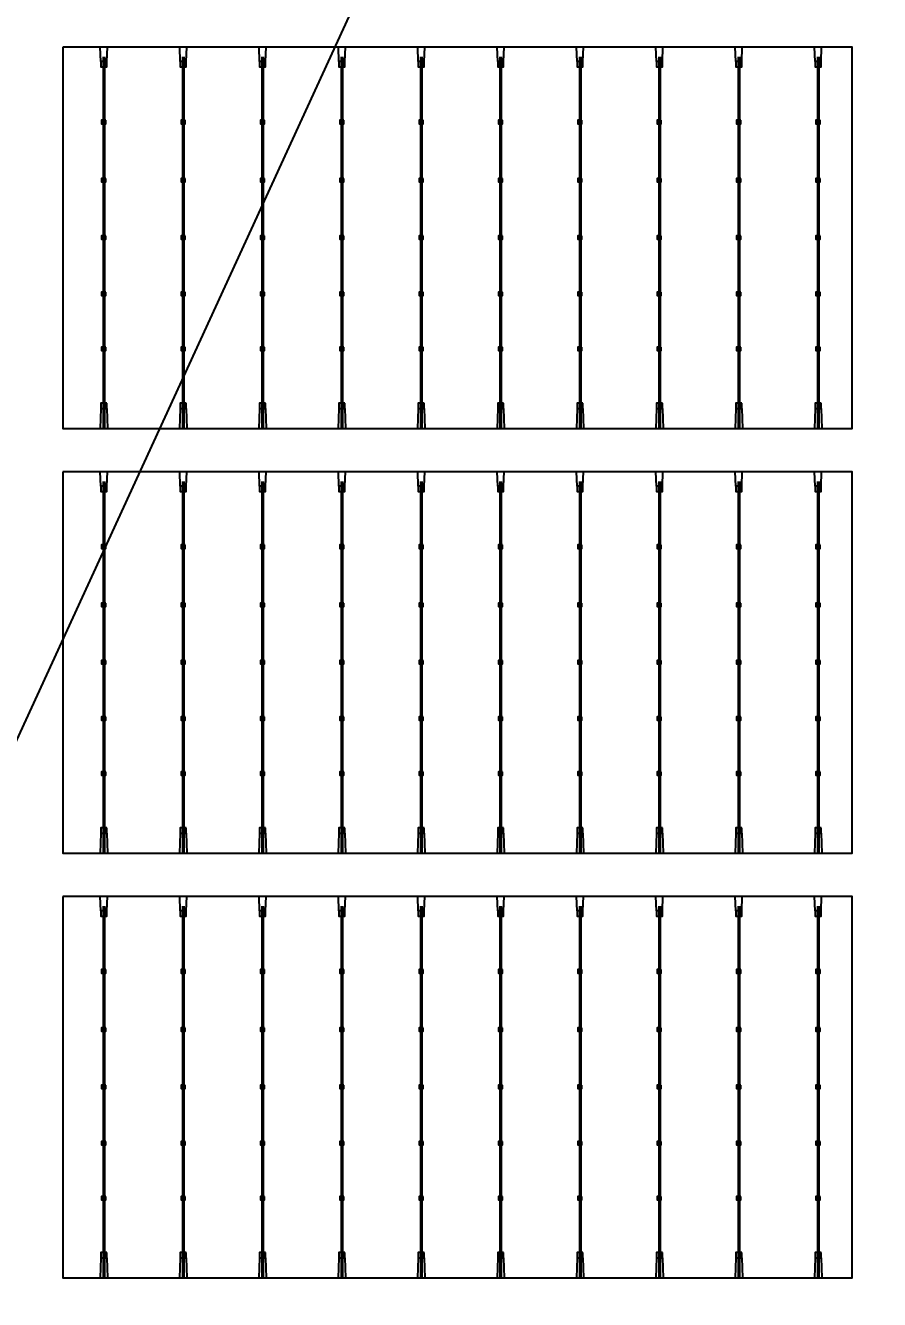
# Model space of a CAD drawing. Header units: millimetres. Extents: x 10297564 to 11610295, y -9287743 to -8409454.
# Drawn here: x 10426165 to 10428762, y -9103410 to -9099539 of the extents above; entities that cross this region are included whole.
import ezdxf

# ---------------------------------------------------------------- set-up
doc = ezdxf.new("R2010")
doc.units = ezdxf.units.MM
doc.header["$LTSCALE"] = 100
doc.layers.add('E1', color=1, linetype='Continuous')
doc.layers.add('Outline', color=5, linetype='Continuous', lineweight=25)
doc.styles.add('HL-S1', font='DotumChe.ttf')
doc.styles.add('MG', font='malgun.ttf')
doc.dimstyles.new('HL-100', dxfattribs={"dimscale": 100, "dimtxt": 3, "dimasz": 4, "dimexe": 2, "dimexo": 2, "dimgap": 1, "dimtad": 1, "dimdec": 0, "dimzin": 0, "dimlunit": 6, "dimtxsty": 'HL-S1', "dimblk": 'DOTSMALL', "dimcen": 4, "dimdle": 2, "dimclrd": 256, "dimclre": 256, "dimclrt": 4, "dimazin": 0, "dimtfac": 1, "dimtdec": 0, "dimtix": 1, "dimtmove": 2, "dimatfit": 3, "dimldrblk": 'DOTSMALL', "dimfxl": 1.5, "dimtolj": 1, "dimtzin": 0, "dimlwd": -1, "dimlwe": -1, "dimarcsym": 0})

# ---------------------------------------------------------------- blocks, each defined once
blk = doc.blocks.new('*D75')
at = {"layer": 'defpoints', "color": 0, "transparency": 16777216}
for p in [(10439230.2, -9073249.8), (10439230.2, -9073249.8), (10423426.7, -9107604.7)]:
    blk.add_point(p, dxfattribs=at)
at = {"layer": 'E1', "color": 1, "transparency": 16777216}
for p, q in [((10439593.6, -9073417), (10439593.6, -9073417)), ((10423593.8, -9107241.3), (10439063, -9073613.2)), ((10423790.1, -9107771.8), (10423790.1, -9107771.8))]:
    blk.add_line(p, q, dxfattribs=at)
for points in [[(10439002.4, -9073585.4), (10439123.6, -9073641.1), (10439230.2, -9073249.8)], [(10423533.3, -9107213.4), (10423654.4, -9107269.1), (10423426.7, -9107604.7)]]:
    blk.add_solid(points, dxfattribs=at)
at = {"layer": 'E1', "color": 7, "transparency": 16777216, "insert": (10430911.1, -9090235.3), "char_height": 500, "attachment_point": 5, "rotation": 65.2972, "style": 'MG'}
blk.add_mtext('\\A1;2711.1', dxfattribs=at)
blk = doc.blocks.new('_DotSmall')
at = {"color": 0, "linetype": 'ByBlock', "const_width": 0.5}
blk.add_lwpolyline([(-0.0625, 0, 1), (0.0625, 0, 1)], format="xyb", close=True, dxfattribs=at)

msp = doc.modelspace()

# ---------------------------------------------------------------- hatches: boundary and pattern name
at = {"true_color": 0x939598}
h = msp.add_hatch(color=252, dxfattribs=at)
h.dxf.hatch_style = 1
h.paths.add_polyline_path([(10426401.3, -9100763), (10426405.3, -9100763), (10426405.3, -9099634.6), (10426401.3, -9099634.6)])
h = msp.add_hatch(color=252, dxfattribs=at)
h.dxf.hatch_style = 1
h.paths.add_polyline_path([(10426642.6, -9100763), (10426646.6, -9100763), (10426646.6, -9099634.6), (10426642.6, -9099634.6)])
h = msp.add_hatch(color=252, dxfattribs=at)
h.dxf.hatch_style = 1
h.paths.add_polyline_path([(10426883.9, -9100763), (10426887.9, -9100763), (10426887.9, -9099634.6), (10426883.9, -9099634.6)])
h = msp.add_hatch(color=252, dxfattribs=at)
h.dxf.hatch_style = 1
h.paths.add_polyline_path([(10427125.2, -9100763), (10427129.2, -9100763), (10427129.2, -9099634.6), (10427125.2, -9099634.6)])
h = msp.add_hatch(color=252, dxfattribs=at)
h.dxf.hatch_style = 1
h.paths.add_polyline_path([(10427366.5, -9100763), (10427370.6, -9100763), (10427370.6, -9099634.6), (10427366.5, -9099634.6)])
h = msp.add_hatch(color=252, dxfattribs=at)
h.dxf.hatch_style = 1
h.paths.add_polyline_path([(10427607.8, -9100763), (10427611.9, -9100763), (10427611.9, -9099634.6), (10427607.8, -9099634.6)])
h = msp.add_hatch(color=252, dxfattribs=at)
h.dxf.hatch_style = 1
h.paths.add_polyline_path([(10427849.1, -9100763), (10427853.2, -9100763), (10427853.2, -9099634.6), (10427849.1, -9099634.6)])
h = msp.add_hatch(color=252, dxfattribs=at)
h.dxf.hatch_style = 1
h.paths.add_polyline_path([(10428090.4, -9100763), (10428094.5, -9100763), (10428094.5, -9099634.6), (10428090.4, -9099634.6)])
h = msp.add_hatch(color=252, dxfattribs=at)
h.dxf.hatch_style = 1
h.paths.add_polyline_path([(10428331.7, -9100763), (10428335.8, -9100763), (10428335.8, -9099634.6), (10428331.7, -9099634.6)])
h = msp.add_hatch(color=252, dxfattribs=at)
h.dxf.hatch_style = 1
h.paths.add_polyline_path([(10428573, -9100763), (10428577.1, -9100763), (10428577.1, -9099634.6), (10428573, -9099634.6)])
h = msp.add_hatch(color=252, dxfattribs=at)
h.dxf.hatch_style = 1
h.paths.add_polyline_path([(10426401.3, -9102053.2), (10426405.3, -9102053.2), (10426405.3, -9100924.8), (10426401.3, -9100924.8)])
h = msp.add_hatch(color=252, dxfattribs=at)
h.dxf.hatch_style = 1
h.paths.add_polyline_path([(10426642.6, -9102053.2), (10426646.6, -9102053.2), (10426646.6, -9100924.8), (10426642.6, -9100924.8)])
h = msp.add_hatch(color=252, dxfattribs=at)
h.dxf.hatch_style = 1
h.paths.add_polyline_path([(10426883.9, -9102053.2), (10426887.9, -9102053.2), (10426887.9, -9100924.8), (10426883.9, -9100924.8)])
h = msp.add_hatch(color=252, dxfattribs=at)
h.dxf.hatch_style = 1
h.paths.add_polyline_path([(10427125.2, -9102053.2), (10427129.2, -9102053.2), (10427129.2, -9100924.8), (10427125.2, -9100924.8)])
h = msp.add_hatch(color=252, dxfattribs=at)
h.dxf.hatch_style = 1
h.paths.add_polyline_path([(10427366.5, -9102053.2), (10427370.6, -9102053.2), (10427370.6, -9100924.8), (10427366.5, -9100924.8)])
h = msp.add_hatch(color=252, dxfattribs=at)
h.dxf.hatch_style = 1
h.paths.add_polyline_path([(10427607.8, -9102053.2), (10427611.9, -9102053.2), (10427611.9, -9100924.8), (10427607.8, -9100924.8)])
h = msp.add_hatch(color=252, dxfattribs=at)
h.dxf.hatch_style = 1
h.paths.add_polyline_path([(10427849.1, -9102053.2), (10427853.2, -9102053.2), (10427853.2, -9100924.8), (10427849.1, -9100924.8)])
h = msp.add_hatch(color=252, dxfattribs=at)
h.dxf.hatch_style = 1
h.paths.add_polyline_path([(10428090.4, -9102053.2), (10428094.5, -9102053.2), (10428094.5, -9100924.8), (10428090.4, -9100924.8)])
h = msp.add_hatch(color=252, dxfattribs=at)
h.dxf.hatch_style = 1
h.paths.add_polyline_path([(10428331.7, -9102053.2), (10428335.8, -9102053.2), (10428335.8, -9100924.8), (10428331.7, -9100924.8)])
h = msp.add_hatch(color=252, dxfattribs=at)
h.dxf.hatch_style = 1
h.paths.add_polyline_path([(10428573, -9102053.2), (10428577.1, -9102053.2), (10428577.1, -9100924.8), (10428573, -9100924.8)])
h = msp.add_hatch(color=252, dxfattribs=at)
h.dxf.hatch_style = 1
h.paths.add_polyline_path([(10426401.3, -9103343.4), (10426405.3, -9103343.4), (10426405.3, -9102215), (10426401.3, -9102215)])
h = msp.add_hatch(color=252, dxfattribs=at)
h.dxf.hatch_style = 1
h.paths.add_polyline_path([(10426642.6, -9103343.4), (10426646.6, -9103343.4), (10426646.6, -9102215), (10426642.6, -9102215)])
h = msp.add_hatch(color=252, dxfattribs=at)
h.dxf.hatch_style = 1
h.paths.add_polyline_path([(10426883.9, -9103343.4), (10426887.9, -9103343.4), (10426887.9, -9102215), (10426883.9, -9102215)])
h = msp.add_hatch(color=252, dxfattribs=at)
h.dxf.hatch_style = 1
h.paths.add_polyline_path([(10427125.2, -9103343.4), (10427129.2, -9103343.4), (10427129.2, -9102215), (10427125.2, -9102215)])
h = msp.add_hatch(color=252, dxfattribs=at)
h.dxf.hatch_style = 1
h.paths.add_polyline_path([(10427366.5, -9103343.4), (10427370.6, -9103343.4), (10427370.6, -9102215), (10427366.5, -9102215)])
h = msp.add_hatch(color=252, dxfattribs=at)
h.dxf.hatch_style = 1
h.paths.add_polyline_path([(10427607.8, -9103343.4), (10427611.9, -9103343.4), (10427611.9, -9102215), (10427607.8, -9102215)])
h = msp.add_hatch(color=252, dxfattribs=at)
h.dxf.hatch_style = 1
h.paths.add_polyline_path([(10427849.1, -9103343.4), (10427853.2, -9103343.4), (10427853.2, -9102215), (10427849.1, -9102215)])
h = msp.add_hatch(color=252, dxfattribs=at)
h.dxf.hatch_style = 1
h.paths.add_polyline_path([(10428090.4, -9103343.4), (10428094.5, -9103343.4), (10428094.5, -9102215), (10428090.4, -9102215)])
h = msp.add_hatch(color=252, dxfattribs=at)
h.dxf.hatch_style = 1
h.paths.add_polyline_path([(10428331.7, -9103343.4), (10428335.8, -9103343.4), (10428335.8, -9102215), (10428331.7, -9102215)])
h = msp.add_hatch(color=252, dxfattribs=at)
h.dxf.hatch_style = 1
h.paths.add_polyline_path([(10428573, -9103343.4), (10428577.1, -9103343.4), (10428577.1, -9102215), (10428573, -9102215)])

# ---------------------------------------------------------------- linework, layer by layer
for p, q in [((10426394.2, -9099648.5), (10426392.5, -9099605.2)), ((10426401.3, -9099634.6), (10426401.3, -9100763)), ((10426405.3, -9099634.6), (10426405.3, -9100763)), ((10426412.4, -9099648.5), (10426414.1, -9099605.2)), ((10426635.5, -9099648.5), (10426633.9, -9099605.2)), ((10426642.6, -9099634.6), (10426642.6, -9100763)), ((10426646.6, -9099634.6), (10426646.6, -9100763)), ((10426653.7, -9099648.5), (10426655.4, -9099605.2)), ((10426876.9, -9099648.5), (10426875.2, -9099605.2)), ((10426883.9, -9099634.6), (10426883.9, -9100763)), ((10426887.9, -9099634.6), (10426887.9, -9100763)), ((10426895, -9099648.5), (10426896.7, -9099605.2)), ((10427118.2, -9099648.5), (10427116.5, -9099605.2)), ((10427125.2, -9099634.6), (10427125.2, -9100763)), ((10427129.2, -9099634.6), (10427129.2, -9100763)), ((10427136.3, -9099648.5), (10427138, -9099605.2)), ((10427359.5, -9099648.5), (10427357.8, -9099605.2)), ((10427366.5, -9099634.6), (10427366.5, -9100763)), ((10427370.6, -9099634.6), (10427370.6, -9100763)), ((10427377.6, -9099648.5), (10427379.3, -9099605.2)), ((10427600.8, -9099648.5), (10427599.1, -9099605.2)), ((10427607.8, -9099634.6), (10427607.8, -9100763)), ((10427611.9, -9099634.6), (10427611.9, -9100763)), ((10427618.9, -9099648.5), (10427620.6, -9099605.2)), ((10427842.1, -9099648.5), (10427840.4, -9099605.2)), ((10427849.1, -9099634.6), (10427849.1, -9100763)), ((10427853.2, -9099634.6), (10427853.2, -9100763)), ((10427860.2, -9099648.5), (10427861.9, -9099605.2)), ((10428083.4, -9099648.5), (10428081.7, -9099605.2)), ((10428090.4, -9099634.6), (10428090.4, -9100763)), ((10428094.5, -9099634.6), (10428094.5, -9100763)), ((10428101.5, -9099648.5), (10428103.2, -9099605.2)), ((10428324.7, -9099648.5), (10428323, -9099605.2)), ((10428331.7, -9099634.6), (10428331.7, -9100763)), ((10428335.8, -9099634.6), (10428335.8, -9100763)), ((10428342.8, -9099648.5), (10428344.5, -9099605.2)), ((10428566, -9099648.5), (10428564.3, -9099605.2)), ((10428573, -9099634.6), (10428573, -9100763)), ((10428577.1, -9099634.6), (10428577.1, -9100763)), ((10428584.1, -9099648.5), (10428585.8, -9099605.2)), ((10426402.9, -9099827.1), (10426402.9, -9099664.6)), ((10426403.7, -9099827.1), (10426403.7, -9099664.6)), ((10426644.2, -9099827.1), (10426644.2, -9099664.6)), ((10426645, -9099827.1), (10426645, -9099664.6)), ((10426885.5, -9099827.1), (10426885.5, -9099664.6)), ((10426886.3, -9099827.1), (10426886.3, -9099664.6)), ((10427126.8, -9099827.1), (10427126.8, -9099664.6)), ((10427127.6, -9099827.1), (10427127.6, -9099664.6)), ((10427368.1, -9099827.1), (10427368.1, -9099664.6)), ((10427369, -9099827.1), (10427369, -9099664.6)), ((10427609.4, -9099827.1), (10427609.4, -9099664.6)), ((10427610.3, -9099827.1), (10427610.3, -9099664.6)), ((10427850.7, -9099827.1), (10427850.7, -9099664.6)), ((10427851.6, -9099827.1), (10427851.6, -9099664.6)), ((10428092, -9099827.1), (10428092, -9099664.6)), ((10428092.9, -9099827.1), (10428092.9, -9099664.6)), ((10428333.3, -9099827.1), (10428333.3, -9099664.6)), ((10428334.2, -9099827.1), (10428334.2, -9099664.6)), ((10428574.6, -9099827.1), (10428574.6, -9099664.6)), ((10428575.5, -9099827.1), (10428575.5, -9099664.6)), ((10426402.9, -9100178), (10426402.9, -9099837.5)), ((10426403.7, -9100178), (10426403.7, -9099837.5)), ((10426644.2, -9100178), (10426644.2, -9099837.5)), ((10426645, -9100178), (10426645, -9099837.5)), ((10426885.5, -9100178), (10426885.5, -9099837.5)), ((10426886.3, -9100178), (10426886.3, -9099837.5)), ((10427126.8, -9100178), (10427126.8, -9099837.5)), ((10427127.6, -9100178), (10427127.6, -9099837.5)), ((10427368.1, -9100178), (10427368.1, -9099837.5)), ((10427369, -9100178), (10427369, -9099837.5)), ((10427609.4, -9100178), (10427609.4, -9099837.5)), ((10427610.3, -9100178), (10427610.3, -9099837.5)), ((10427850.7, -9100178), (10427850.7, -9099837.5)), ((10427851.6, -9100178), (10427851.6, -9099837.5)), ((10428092, -9100178), (10428092, -9099837.5)), ((10428092.9, -9100178), (10428092.9, -9099837.5)), ((10428333.3, -9100178), (10428333.3, -9099837.5)), ((10428334.2, -9100178), (10428334.2, -9099837.5)), ((10428574.6, -9100003.9), (10428574.6, -9099837.5)), ((10428575.5, -9100003.9), (10428575.5, -9099837.5)), ((10428574.6, -9100178), (10428574.6, -9100014.4)), ((10428575.5, -9100178), (10428575.5, -9100014.4)), ((10426402.9, -9100702), (10426402.9, -9100188.5)), ((10426403.7, -9100702), (10426403.7, -9100188.5)), ((10426644.2, -9100702), (10426644.2, -9100188.5)), ((10426645, -9100702), (10426645, -9100188.5)), ((10426885.5, -9100702), (10426885.5, -9100188.5)), ((10426886.3, -9100702), (10426886.3, -9100188.5)), ((10427126.8, -9100702), (10427126.8, -9100188.5)), ((10427127.6, -9100702), (10427127.6, -9100188.5)), ((10427368.1, -9100702), (10427368.1, -9100188.5)), ((10427369, -9100702), (10427369, -9100188.5)), ((10427609.4, -9100702), (10427609.4, -9100188.5)), ((10427610.3, -9100702), (10427610.3, -9100188.5)), ((10427850.7, -9100702), (10427850.7, -9100188.5)), ((10427851.6, -9100702), (10427851.6, -9100188.5)), ((10428092, -9100702), (10428092, -9100188.5)), ((10428092.9, -9100702), (10428092.9, -9100188.5)), ((10428333.3, -9100349.3), (10428333.3, -9100188.5)), ((10428334.2, -9100349.3), (10428334.2, -9100188.5)), ((10428574.6, -9100349.3), (10428574.6, -9100188.5)), ((10428575.5, -9100349.3), (10428575.5, -9100188.5)), ((10428333.3, -9100702), (10428333.3, -9100359.7)), ((10428334.2, -9100702), (10428334.2, -9100359.7)), ((10428574.6, -9100702), (10428574.6, -9100359.7)), ((10428575.5, -9100702), (10428575.5, -9100359.7)), ((10426394.2, -9100702.7), (10426392.3, -9100763)), ((10426412.4, -9100702.7), (10426414.3, -9100763)), ((10426635.5, -9100702.7), (10426633.6, -9100763)), ((10426653.7, -9100702.7), (10426655.6, -9100763)), ((10426876.9, -9100702.7), (10426874.9, -9100763)), ((10426895, -9100702.7), (10426896.9, -9100763)), ((10427118.2, -9100702.7), (10427116.2, -9100763)), ((10427136.3, -9100702.7), (10427138.3, -9100763)), ((10427359.5, -9100702.7), (10427357.5, -9100763)), ((10427377.6, -9100702.7), (10427379.6, -9100763)), ((10427600.8, -9100702.7), (10427598.8, -9100763)), ((10427618.9, -9100702.7), (10427620.9, -9100763)), ((10427842.1, -9100702.7), (10427840.1, -9100763)), ((10427860.2, -9100702.7), (10427862.2, -9100763)), ((10428083.4, -9100702.7), (10428081.4, -9100763)), ((10428101.5, -9100702.7), (10428103.5, -9100763)), ((10428324.7, -9100702.7), (10428322.7, -9100763)), ((10428342.8, -9100702.7), (10428344.8, -9100763)), ((10428566, -9100702.7), (10428564, -9100763)), ((10428584.1, -9100702.7), (10428586.1, -9100763)), ((10426394.2, -9100938.7), (10426392.5, -9100895.5)), ((10426412.4, -9100938.7), (10426414.1, -9100895.5)), ((10426635.5, -9100938.7), (10426633.9, -9100895.5)), ((10426653.7, -9100938.7), (10426655.4, -9100895.5)), ((10426876.9, -9100938.7), (10426875.2, -9100895.5)), ((10426895, -9100938.7), (10426896.7, -9100895.5)), ((10427118.2, -9100938.7), (10427116.5, -9100895.5)), ((10427136.3, -9100938.7), (10427138, -9100895.5)), ((10427359.5, -9100938.7), (10427357.8, -9100895.5)), ((10427377.6, -9100938.7), (10427379.3, -9100895.5)), ((10427600.8, -9100938.7), (10427599.1, -9100895.5)), ((10427618.9, -9100938.7), (10427620.6, -9100895.5)), ((10427842.1, -9100938.7), (10427840.4, -9100895.5)), ((10427860.2, -9100938.7), (10427861.9, -9100895.5)), ((10428083.4, -9100938.7), (10428081.7, -9100895.5)), ((10428101.5, -9100938.7), (10428103.2, -9100895.5)), ((10428324.7, -9100938.7), (10428323, -9100895.5)), ((10428342.8, -9100938.7), (10428344.5, -9100895.5)), ((10428566, -9100938.7), (10428564.3, -9100895.5)), ((10428584.1, -9100938.7), (10428585.8, -9100895.5)), ((10426401.3, -9100924.8), (10426401.3, -9102053.2)), ((10426405.3, -9100924.8), (10426405.3, -9102053.2)), ((10426642.6, -9100924.8), (10426642.6, -9102053.2)), ((10426646.6, -9100924.8), (10426646.6, -9102053.2)), ((10426883.9, -9100924.8), (10426883.9, -9102053.2)), ((10426887.9, -9100924.8), (10426887.9, -9102053.2)), ((10427125.2, -9100924.8), (10427125.2, -9102053.2)), ((10427129.2, -9100924.8), (10427129.2, -9102053.2)), ((10427366.5, -9100924.8), (10427366.5, -9102053.2)), ((10427370.6, -9100924.8), (10427370.6, -9102053.2)), ((10427607.8, -9100924.8), (10427607.8, -9102053.2)), ((10427611.9, -9100924.8), (10427611.9, -9102053.2)), ((10427849.1, -9100924.8), (10427849.1, -9102053.2)), ((10427853.2, -9100924.8), (10427853.2, -9102053.2)), ((10428090.4, -9100924.8), (10428090.4, -9102053.2)), ((10428094.5, -9100924.8), (10428094.5, -9102053.2)), ((10428331.7, -9100924.8), (10428331.7, -9102053.2)), ((10428335.8, -9100924.8), (10428335.8, -9102053.2)), ((10428573, -9100924.8), (10428573, -9102053.2)), ((10428577.1, -9100924.8), (10428577.1, -9102053.2)), ((10426402.9, -9101117.3), (10426402.9, -9100954.8)), ((10426403.7, -9101117.3), (10426403.7, -9100954.8)), ((10426644.2, -9101117.3), (10426644.2, -9100954.8)), ((10426645, -9101117.3), (10426645, -9100954.8)), ((10426885.5, -9101117.3), (10426885.5, -9100954.8)), ((10426886.3, -9101117.3), (10426886.3, -9100954.8)), ((10427126.8, -9101117.3), (10427126.8, -9100954.8)), ((10427127.6, -9101117.3), (10427127.6, -9100954.8)), ((10427368.1, -9101117.3), (10427368.1, -9100954.8)), ((10427369, -9101117.3), (10427369, -9100954.8)), ((10427609.4, -9101117.3), (10427609.4, -9100954.8)), ((10427610.3, -9101117.3), (10427610.3, -9100954.8)), ((10427850.7, -9101117.3), (10427850.7, -9100954.8)), ((10427851.6, -9101117.3), (10427851.6, -9100954.8)), ((10428092, -9101117.3), (10428092, -9100954.8)), ((10428092.9, -9101117.3), (10428092.9, -9100954.8)), ((10428333.3, -9101117.3), (10428333.3, -9100954.8)), ((10428334.2, -9101117.3), (10428334.2, -9100954.8)), ((10428574.6, -9101117.3), (10428574.6, -9100954.8)), ((10428575.5, -9101117.3), (10428575.5, -9100954.8)), ((10426402.9, -9101468.2), (10426402.9, -9101127.7)), ((10426403.7, -9101468.2), (10426403.7, -9101127.7)), ((10426644.2, -9101468.2), (10426644.2, -9101127.7)), ((10426645, -9101468.2), (10426645, -9101127.7)), ((10426885.5, -9101468.2), (10426885.5, -9101127.7)), ((10426886.3, -9101468.2), (10426886.3, -9101127.7)), ((10427126.8, -9101468.2), (10427126.8, -9101127.7)), ((10427127.6, -9101468.2), (10427127.6, -9101127.7)), ((10427368.1, -9101468.2), (10427368.1, -9101127.7)), ((10427369, -9101468.2), (10427369, -9101127.7)), ((10427609.4, -9101468.2), (10427609.4, -9101127.7)), ((10427610.3, -9101468.2), (10427610.3, -9101127.7)), ((10427850.7, -9101468.2), (10427850.7, -9101127.7)), ((10427851.6, -9101468.2), (10427851.6, -9101127.7)), ((10428092, -9101468.2), (10428092, -9101127.7)), ((10428092.9, -9101468.2), (10428092.9, -9101127.7)), ((10428333.3, -9101468.2), (10428333.3, -9101127.7)), ((10428334.2, -9101468.2), (10428334.2, -9101127.7)), ((10428574.6, -9101294.1), (10428574.6, -9101127.7)), ((10428575.5, -9101294.1), (10428575.5, -9101127.7)), ((10428574.6, -9101468.2), (10428574.6, -9101304.6)), ((10428575.5, -9101468.2), (10428575.5, -9101304.6)), ((10426402.9, -9101992.3), (10426402.9, -9101478.7)), ((10426403.7, -9101992.3), (10426403.7, -9101478.7)), ((10426644.2, -9101992.3), (10426644.2, -9101478.7)), ((10426645, -9101992.3), (10426645, -9101478.7)), ((10426885.5, -9101992.3), (10426885.5, -9101478.7)), ((10426886.3, -9101992.3), (10426886.3, -9101478.7)), ((10427126.8, -9101992.3), (10427126.8, -9101478.7)), ((10427127.6, -9101992.3), (10427127.6, -9101478.7)), ((10427368.1, -9101992.3), (10427368.1, -9101478.7)), ((10427369, -9101992.3), (10427369, -9101478.7)), ((10427609.4, -9101992.3), (10427609.4, -9101478.7)), ((10427610.3, -9101992.3), (10427610.3, -9101478.7)), ((10427850.7, -9101992.3), (10427850.7, -9101478.7)), ((10427851.6, -9101992.3), (10427851.6, -9101478.7)), ((10428092, -9101992.3), (10428092, -9101478.7)), ((10428092.9, -9101992.3), (10428092.9, -9101478.7)), ((10428333.3, -9101639.5), (10428333.3, -9101478.7)), ((10428334.2, -9101639.5), (10428334.2, -9101478.7)), ((10428574.6, -9101639.5), (10428574.6, -9101478.7)), ((10428575.5, -9101639.5), (10428575.5, -9101478.7)), ((10428333.3, -9101992.3), (10428333.3, -9101650)), ((10428334.2, -9101992.3), (10428334.2, -9101650)), ((10428574.6, -9101992.3), (10428574.6, -9101650)), ((10428575.5, -9101992.3), (10428575.5, -9101650)), ((10426394.2, -9101993), (10426392.3, -9102053.2)), ((10426412.4, -9101993), (10426414.3, -9102053.2)), ((10426635.5, -9101993), (10426633.6, -9102053.2)), ((10426653.7, -9101993), (10426655.6, -9102053.2)), ((10426876.9, -9101993), (10426874.9, -9102053.2)), ((10426895, -9101993), (10426896.9, -9102053.2)), ((10427118.2, -9101993), (10427116.2, -9102053.2)), ((10427136.3, -9101993), (10427138.3, -9102053.2)), ((10427359.5, -9101993), (10427357.5, -9102053.2)), ((10427377.6, -9101993), (10427379.6, -9102053.2)), ((10427600.8, -9101993), (10427598.8, -9102053.2)), ((10427618.9, -9101993), (10427620.9, -9102053.2)), ((10427842.1, -9101993), (10427840.1, -9102053.2)), ((10427860.2, -9101993), (10427862.2, -9102053.2)), ((10428083.4, -9101993), (10428081.4, -9102053.2)), ((10428101.5, -9101993), (10428103.5, -9102053.2)), ((10428324.7, -9101993), (10428322.7, -9102053.2)), ((10428342.8, -9101993), (10428344.8, -9102053.2)), ((10428566, -9101993), (10428564, -9102053.2)), ((10428584.1, -9101993), (10428586.1, -9102053.2)), ((10426394.2, -9102229), (10426392.5, -9102185.7)), ((10426412.4, -9102229), (10426414.1, -9102185.7)), ((10426635.5, -9102229), (10426633.9, -9102185.7)), ((10426653.7, -9102229), (10426655.4, -9102185.7)), ((10426876.9, -9102229), (10426875.2, -9102185.7)), ((10426895, -9102229), (10426896.7, -9102185.7)), ((10427118.2, -9102229), (10427116.5, -9102185.7)), ((10427136.3, -9102229), (10427138, -9102185.7)), ((10427359.5, -9102229), (10427357.8, -9102185.7)), ((10427377.6, -9102229), (10427379.3, -9102185.7)), ((10427600.8, -9102229), (10427599.1, -9102185.7)), ((10427618.9, -9102229), (10427620.6, -9102185.7)), ((10427842.1, -9102229), (10427840.4, -9102185.7)), ((10427860.2, -9102229), (10427861.9, -9102185.7)), ((10428083.4, -9102229), (10428081.7, -9102185.7)), ((10428101.5, -9102229), (10428103.2, -9102185.7)), ((10428324.7, -9102229), (10428323, -9102185.7)), ((10428342.8, -9102229), (10428344.5, -9102185.7)), ((10428566, -9102229), (10428564.3, -9102185.7)), ((10428584.1, -9102229), (10428585.8, -9102185.7)), ((10426401.3, -9102215), (10426401.3, -9103343.4)), ((10426405.3, -9102215), (10426405.3, -9103343.4)), ((10426642.6, -9102215), (10426642.6, -9103343.4)), ((10426646.6, -9102215), (10426646.6, -9103343.4)), ((10426883.9, -9102215), (10426883.9, -9103343.4)), ((10426887.9, -9102215), (10426887.9, -9103343.4)), ((10427125.2, -9102215), (10427125.2, -9103343.4)), ((10427129.2, -9102215), (10427129.2, -9103343.4)), ((10427366.5, -9102215), (10427366.5, -9103343.4)), ((10427370.6, -9102215), (10427370.6, -9103343.4)), ((10427607.8, -9102215), (10427607.8, -9103343.4)), ((10427611.9, -9102215), (10427611.9, -9103343.4)), ((10427849.1, -9102215), (10427849.1, -9103343.4)), ((10427853.2, -9102215), (10427853.2, -9103343.4)), ((10428090.4, -9102215), (10428090.4, -9103343.4)), ((10428094.5, -9102215), (10428094.5, -9103343.4)), ((10428331.7, -9102215), (10428331.7, -9103343.4)), ((10428335.8, -9102215), (10428335.8, -9103343.4)), ((10428573, -9102215), (10428573, -9103343.4)), ((10428577.1, -9102215), (10428577.1, -9103343.4)), ((10426402.9, -9102407.5), (10426402.9, -9102245)), ((10426403.7, -9102407.5), (10426403.7, -9102245)), ((10426644.2, -9102407.5), (10426644.2, -9102245)), ((10426645, -9102407.5), (10426645, -9102245)), ((10426885.5, -9102407.5), (10426885.5, -9102245)), ((10426886.3, -9102407.5), (10426886.3, -9102245)), ((10427126.8, -9102407.5), (10427126.8, -9102245)), ((10427127.6, -9102407.5), (10427127.6, -9102245)), ((10427368.1, -9102407.5), (10427368.1, -9102245)), ((10427369, -9102407.5), (10427369, -9102245)), ((10427609.4, -9102407.5), (10427609.4, -9102245)), ((10427610.3, -9102407.5), (10427610.3, -9102245)), ((10427850.7, -9102407.5), (10427850.7, -9102245)), ((10427851.6, -9102407.5), (10427851.6, -9102245)), ((10428092, -9102407.5), (10428092, -9102245)), ((10428092.9, -9102407.5), (10428092.9, -9102245)), ((10428333.3, -9102407.5), (10428333.3, -9102245)), ((10428334.2, -9102407.5), (10428334.2, -9102245)), ((10428574.6, -9102407.5), (10428574.6, -9102245)), ((10428575.5, -9102407.5), (10428575.5, -9102245)), ((10426402.9, -9102758.4), (10426402.9, -9102418)), ((10426403.7, -9102758.4), (10426403.7, -9102418)), ((10426644.2, -9102758.4), (10426644.2, -9102418)), ((10426645, -9102758.4), (10426645, -9102418)), ((10426885.5, -9102758.4), (10426885.5, -9102418)), ((10426886.3, -9102758.4), (10426886.3, -9102418)), ((10427126.8, -9102758.4), (10427126.8, -9102418)), ((10427127.6, -9102758.4), (10427127.6, -9102418)), ((10427368.1, -9102758.4), (10427368.1, -9102418)), ((10427369, -9102758.4), (10427369, -9102418)), ((10427609.4, -9102758.4), (10427609.4, -9102418)), ((10427610.3, -9102758.4), (10427610.3, -9102418)), ((10427850.7, -9102758.4), (10427850.7, -9102418)), ((10427851.6, -9102758.4), (10427851.6, -9102418)), ((10428092, -9102758.4), (10428092, -9102418)), ((10428092.9, -9102758.4), (10428092.9, -9102418)), ((10428333.3, -9102758.4), (10428333.3, -9102418)), ((10428334.2, -9102758.4), (10428334.2, -9102418)), ((10428574.6, -9102584.4), (10428574.6, -9102418)), ((10428575.5, -9102584.4), (10428575.5, -9102418)), ((10428574.6, -9102758.4), (10428574.6, -9102594.8)), ((10428575.5, -9102758.4), (10428575.5, -9102594.8)), ((10426402.9, -9103282.5), (10426402.9, -9102768.9)), ((10426403.7, -9103282.5), (10426403.7, -9102768.9)), ((10426644.2, -9103282.5), (10426644.2, -9102768.9)), ((10426645, -9103282.5), (10426645, -9102768.9)), ((10426885.5, -9103282.5), (10426885.5, -9102768.9)), ((10426886.3, -9103282.5), (10426886.3, -9102768.9)), ((10427126.8, -9103282.5), (10427126.8, -9102768.9)), ((10427127.6, -9103282.5), (10427127.6, -9102768.9)), ((10427368.1, -9103282.5), (10427368.1, -9102768.9)), ((10427369, -9103282.5), (10427369, -9102768.9)), ((10427609.4, -9103282.5), (10427609.4, -9102768.9)), ((10427610.3, -9103282.5), (10427610.3, -9102768.9)), ((10427850.7, -9103282.5), (10427850.7, -9102768.9)), ((10427851.6, -9103282.5), (10427851.6, -9102768.9)), ((10428092, -9103282.5), (10428092, -9102768.9)), ((10428092.9, -9103282.5), (10428092.9, -9102768.9)), ((10428333.3, -9102929.7), (10428333.3, -9102768.9)), ((10428334.2, -9102929.7), (10428334.2, -9102768.9)), ((10428574.6, -9102929.7), (10428574.6, -9102768.9)), ((10428575.5, -9102929.7), (10428575.5, -9102768.9)), ((10428333.3, -9103282.5), (10428333.3, -9102940.2)), ((10428334.2, -9103282.5), (10428334.2, -9102940.2)), ((10428574.6, -9103282.5), (10428574.6, -9102940.2)), ((10428575.5, -9103282.5), (10428575.5, -9102940.2)), ((10426394.2, -9103283.2), (10426392.3, -9103343.4)), ((10426412.4, -9103283.2), (10426414.3, -9103343.4)), ((10426635.5, -9103283.2), (10426633.6, -9103343.4)), ((10426653.7, -9103283.2), (10426655.6, -9103343.4)), ((10426876.9, -9103283.2), (10426874.9, -9103343.4)), ((10426895, -9103283.2), (10426896.9, -9103343.4)), ((10427118.2, -9103283.2), (10427116.2, -9103343.4)), ((10427136.3, -9103283.2), (10427138.3, -9103343.4)), ((10427359.5, -9103283.2), (10427357.5, -9103343.4)), ((10427377.6, -9103283.2), (10427379.6, -9103343.4)), ((10427600.8, -9103283.2), (10427598.8, -9103343.4)), ((10427618.9, -9103283.2), (10427620.9, -9103343.4)), ((10427842.1, -9103283.2), (10427840.1, -9103343.4)), ((10427860.2, -9103283.2), (10427862.2, -9103343.4)), ((10428083.4, -9103283.2), (10428081.4, -9103343.4)), ((10428101.5, -9103283.2), (10428103.5, -9103343.4)), ((10428324.7, -9103283.2), (10428322.7, -9103343.4)), ((10428342.8, -9103283.2), (10428344.8, -9103343.4)), ((10428566, -9103283.2), (10428564, -9103343.4)), ((10428584.1, -9103283.2), (10428586.1, -9103343.4))]:
    msp.add_line(p, q)
at = {"color": 4}
for points in [[(10426412.4, -9099648.5), (10426394.2, -9099648.5), (10426394.2, -9099664.6), (10426412.4, -9099664.6)], [(10426653.7, -9099648.5), (10426635.5, -9099648.5), (10426635.5, -9099664.6), (10426653.7, -9099664.6)], [(10426895, -9099648.5), (10426876.9, -9099648.5), (10426876.9, -9099664.6), (10426895, -9099664.6)], [(10427136.3, -9099648.5), (10427118.2, -9099648.5), (10427118.2, -9099664.6), (10427136.3, -9099664.6)], [(10427377.6, -9099648.5), (10427359.5, -9099648.5), (10427359.5, -9099664.6), (10427377.6, -9099664.6)], [(10427618.9, -9099648.5), (10427600.8, -9099648.5), (10427600.8, -9099664.6), (10427618.9, -9099664.6)], [(10427860.2, -9099648.5), (10427842.1, -9099648.5), (10427842.1, -9099664.6), (10427860.2, -9099664.6)], [(10428101.5, -9099648.5), (10428083.4, -9099648.5), (10428083.4, -9099664.6), (10428101.5, -9099664.6)], [(10428342.8, -9099648.5), (10428324.7, -9099648.5), (10428324.7, -9099664.6), (10428342.8, -9099664.6)], [(10428584.1, -9099648.5), (10428566, -9099648.5), (10428566, -9099664.6), (10428584.1, -9099664.6)], [(10426409.2, -9099827.1), (10426396.7, -9099827.1), (10426396.7, -9099837.5), (10426409.2, -9099837.5)], [(10426650.5, -9099827.1), (10426638, -9099827.1), (10426638, -9099837.5), (10426650.5, -9099837.5)], [(10426891.8, -9099827.1), (10426879.3, -9099827.1), (10426879.3, -9099837.5), (10426891.8, -9099837.5)], [(10427133.2, -9099827.1), (10427120.6, -9099827.1), (10427120.6, -9099837.5), (10427133.2, -9099837.5)], [(10427374.5, -9099827.1), (10427361.9, -9099827.1), (10427361.9, -9099837.5), (10427374.5, -9099837.5)], [(10427615.8, -9099827.1), (10427603.2, -9099827.1), (10427603.2, -9099837.5), (10427615.8, -9099837.5)], [(10427857.1, -9099827.1), (10427844.5, -9099827.1), (10427844.5, -9099837.5), (10427857.1, -9099837.5)], [(10428098.4, -9099827.1), (10428085.8, -9099827.1), (10428085.8, -9099837.5), (10428098.4, -9099837.5)], [(10428339.7, -9099827.1), (10428327.1, -9099827.1), (10428327.1, -9099837.5), (10428339.7, -9099837.5)], [(10428581, -9099827.1), (10428568.4, -9099827.1), (10428568.4, -9099837.5), (10428581, -9099837.5)], [(10426409.2, -9100003.9), (10426396.7, -9100003.9), (10426396.7, -9100014.4), (10426409.2, -9100014.4)], [(10426650.5, -9100003.9), (10426638, -9100003.9), (10426638, -9100014.4), (10426650.5, -9100014.4)], [(10426891.8, -9100003.9), (10426879.3, -9100003.9), (10426879.3, -9100014.4), (10426891.8, -9100014.4)], [(10427133.2, -9100003.9), (10427120.6, -9100003.9), (10427120.6, -9100014.4), (10427133.2, -9100014.4)], [(10427374.5, -9100003.9), (10427361.9, -9100003.9), (10427361.9, -9100014.4), (10427374.5, -9100014.4)], [(10427615.8, -9100003.9), (10427603.2, -9100003.9), (10427603.2, -9100014.4), (10427615.8, -9100014.4)], [(10427857.1, -9100003.9), (10427844.5, -9100003.9), (10427844.5, -9100014.4), (10427857.1, -9100014.4)], [(10428098.4, -9100003.9), (10428085.8, -9100003.9), (10428085.8, -9100014.4), (10428098.4, -9100014.4)], [(10428339.7, -9100003.9), (10428327.1, -9100003.9), (10428327.1, -9100014.4), (10428339.7, -9100014.4)], [(10428581, -9100003.9), (10428568.4, -9100003.9), (10428568.4, -9100014.4), (10428581, -9100014.4)], [(10426409.2, -9100178), (10426396.7, -9100178), (10426396.7, -9100188.5), (10426409.2, -9100188.5)], [(10426650.5, -9100178), (10426638, -9100178), (10426638, -9100188.5), (10426650.5, -9100188.5)], [(10426891.8, -9100178), (10426879.3, -9100178), (10426879.3, -9100188.5), (10426891.8, -9100188.5)], [(10427133.2, -9100178), (10427120.6, -9100178), (10427120.6, -9100188.5), (10427133.2, -9100188.5)], [(10427374.5, -9100178), (10427361.9, -9100178), (10427361.9, -9100188.5), (10427374.5, -9100188.5)], [(10427615.8, -9100178), (10427603.2, -9100178), (10427603.2, -9100188.5), (10427615.8, -9100188.5)], [(10427857.1, -9100178), (10427844.5, -9100178), (10427844.5, -9100188.5), (10427857.1, -9100188.5)], [(10428098.4, -9100178), (10428085.8, -9100178), (10428085.8, -9100188.5), (10428098.4, -9100188.5)], [(10428339.7, -9100178), (10428327.1, -9100178), (10428327.1, -9100188.5), (10428339.7, -9100188.5)], [(10428581, -9100178), (10428568.4, -9100178), (10428568.4, -9100188.5), (10428581, -9100188.5)], [(10426409.2, -9100349.3), (10426396.7, -9100349.3), (10426396.7, -9100359.7), (10426409.2, -9100359.7)], [(10426650.5, -9100349.3), (10426638, -9100349.3), (10426638, -9100359.7), (10426650.5, -9100359.7)], [(10426891.8, -9100349.3), (10426879.3, -9100349.3), (10426879.3, -9100359.7), (10426891.8, -9100359.7)], [(10427133.2, -9100349.3), (10427120.6, -9100349.3), (10427120.6, -9100359.7), (10427133.2, -9100359.7)], [(10427374.5, -9100349.3), (10427361.9, -9100349.3), (10427361.9, -9100359.7), (10427374.5, -9100359.7)], [(10427615.8, -9100349.3), (10427603.2, -9100349.3), (10427603.2, -9100359.7), (10427615.8, -9100359.7)], [(10427857.1, -9100349.3), (10427844.5, -9100349.3), (10427844.5, -9100359.7), (10427857.1, -9100359.7)], [(10428098.4, -9100349.3), (10428085.8, -9100349.3), (10428085.8, -9100359.7), (10428098.4, -9100359.7)], [(10428339.7, -9100349.3), (10428327.1, -9100349.3), (10428327.1, -9100359.7), (10428339.7, -9100359.7)], [(10428581, -9100349.3), (10428568.4, -9100349.3), (10428568.4, -9100359.7), (10428581, -9100359.7)], [(10426409.2, -9100516.4), (10426396.7, -9100516.4), (10426396.7, -9100526.8), (10426409.2, -9100526.8)], [(10426650.5, -9100516.4), (10426638, -9100516.4), (10426638, -9100526.8), (10426650.5, -9100526.8)], [(10426891.8, -9100516.4), (10426879.3, -9100516.4), (10426879.3, -9100526.8), (10426891.8, -9100526.8)], [(10427133.2, -9100516.4), (10427120.6, -9100516.4), (10427120.6, -9100526.8), (10427133.2, -9100526.8)], [(10427374.5, -9100516.4), (10427361.9, -9100516.4), (10427361.9, -9100526.8), (10427374.5, -9100526.8)], [(10427615.8, -9100516.4), (10427603.2, -9100516.4), (10427603.2, -9100526.8), (10427615.8, -9100526.8)], [(10427857.1, -9100516.4), (10427844.5, -9100516.4), (10427844.5, -9100526.8), (10427857.1, -9100526.8)], [(10428098.4, -9100516.4), (10428085.8, -9100516.4), (10428085.8, -9100526.8), (10428098.4, -9100526.8)], [(10428339.7, -9100516.4), (10428327.1, -9100516.4), (10428327.1, -9100526.8), (10428339.7, -9100526.8)], [(10428581, -9100516.4), (10428568.4, -9100516.4), (10428568.4, -9100526.8), (10428581, -9100526.8)], [(10426412.4, -9100686.7), (10426394.2, -9100686.7), (10426394.2, -9100702.7), (10426412.4, -9100702.7)], [(10426653.7, -9100686.7), (10426635.5, -9100686.7), (10426635.5, -9100702.7), (10426653.7, -9100702.7)], [(10426895, -9100686.7), (10426876.9, -9100686.7), (10426876.9, -9100702.7), (10426895, -9100702.7)], [(10427136.3, -9100686.7), (10427118.2, -9100686.7), (10427118.2, -9100702.7), (10427136.3, -9100702.7)], [(10427377.6, -9100686.7), (10427359.5, -9100686.7), (10427359.5, -9100702.7), (10427377.6, -9100702.7)], [(10427618.9, -9100686.7), (10427600.8, -9100686.7), (10427600.8, -9100702.7), (10427618.9, -9100702.7)], [(10427860.2, -9100686.7), (10427842.1, -9100686.7), (10427842.1, -9100702.7), (10427860.2, -9100702.7)], [(10428101.5, -9100686.7), (10428083.4, -9100686.7), (10428083.4, -9100702.7), (10428101.5, -9100702.7)], [(10428342.8, -9100686.7), (10428324.7, -9100686.7), (10428324.7, -9100702.7), (10428342.8, -9100702.7)], [(10428584.1, -9100686.7), (10428566, -9100686.7), (10428566, -9100702.7), (10428584.1, -9100702.7)], [(10426412.4, -9100938.7), (10426394.2, -9100938.7), (10426394.2, -9100954.8), (10426412.4, -9100954.8)], [(10426653.7, -9100938.7), (10426635.5, -9100938.7), (10426635.5, -9100954.8), (10426653.7, -9100954.8)], [(10426895, -9100938.7), (10426876.9, -9100938.7), (10426876.9, -9100954.8), (10426895, -9100954.8)], [(10427136.3, -9100938.7), (10427118.2, -9100938.7), (10427118.2, -9100954.8), (10427136.3, -9100954.8)], [(10427377.6, -9100938.7), (10427359.5, -9100938.7), (10427359.5, -9100954.8), (10427377.6, -9100954.8)], [(10427618.9, -9100938.7), (10427600.8, -9100938.7), (10427600.8, -9100954.8), (10427618.9, -9100954.8)], [(10427860.2, -9100938.7), (10427842.1, -9100938.7), (10427842.1, -9100954.8), (10427860.2, -9100954.8)], [(10428101.5, -9100938.7), (10428083.4, -9100938.7), (10428083.4, -9100954.8), (10428101.5, -9100954.8)], [(10428342.8, -9100938.7), (10428324.7, -9100938.7), (10428324.7, -9100954.8), (10428342.8, -9100954.8)], [(10428584.1, -9100938.7), (10428566, -9100938.7), (10428566, -9100954.8), (10428584.1, -9100954.8)], [(10426409.2, -9101117.3), (10426396.7, -9101117.3), (10426396.7, -9101127.7), (10426409.2, -9101127.7)], [(10426650.5, -9101117.3), (10426638, -9101117.3), (10426638, -9101127.7), (10426650.5, -9101127.7)], [(10426891.8, -9101117.3), (10426879.3, -9101117.3), (10426879.3, -9101127.7), (10426891.8, -9101127.7)], [(10427133.2, -9101117.3), (10427120.6, -9101117.3), (10427120.6, -9101127.7), (10427133.2, -9101127.7)], [(10427374.5, -9101117.3), (10427361.9, -9101117.3), (10427361.9, -9101127.7), (10427374.5, -9101127.7)], [(10427615.8, -9101117.3), (10427603.2, -9101117.3), (10427603.2, -9101127.7), (10427615.8, -9101127.7)], [(10427857.1, -9101117.3), (10427844.5, -9101117.3), (10427844.5, -9101127.7), (10427857.1, -9101127.7)], [(10428098.4, -9101117.3), (10428085.8, -9101117.3), (10428085.8, -9101127.7), (10428098.4, -9101127.7)], [(10428339.7, -9101117.3), (10428327.1, -9101117.3), (10428327.1, -9101127.7), (10428339.7, -9101127.7)], [(10428581, -9101117.3), (10428568.4, -9101117.3), (10428568.4, -9101127.7), (10428581, -9101127.7)], [(10426409.2, -9101294.1), (10426396.7, -9101294.1), (10426396.7, -9101304.6), (10426409.2, -9101304.6)], [(10426650.5, -9101294.1), (10426638, -9101294.1), (10426638, -9101304.6), (10426650.5, -9101304.6)], [(10426891.8, -9101294.1), (10426879.3, -9101294.1), (10426879.3, -9101304.6), (10426891.8, -9101304.6)], [(10427133.2, -9101294.1), (10427120.6, -9101294.1), (10427120.6, -9101304.6), (10427133.2, -9101304.6)], [(10427374.5, -9101294.1), (10427361.9, -9101294.1), (10427361.9, -9101304.6), (10427374.5, -9101304.6)], [(10427615.8, -9101294.1), (10427603.2, -9101294.1), (10427603.2, -9101304.6), (10427615.8, -9101304.6)], [(10427857.1, -9101294.1), (10427844.5, -9101294.1), (10427844.5, -9101304.6), (10427857.1, -9101304.6)], [(10428098.4, -9101294.1), (10428085.8, -9101294.1), (10428085.8, -9101304.6), (10428098.4, -9101304.6)], [(10428339.7, -9101294.1), (10428327.1, -9101294.1), (10428327.1, -9101304.6), (10428339.7, -9101304.6)], [(10428581, -9101294.1), (10428568.4, -9101294.1), (10428568.4, -9101304.6), (10428581, -9101304.6)], [(10426409.2, -9101468.2), (10426396.7, -9101468.2), (10426396.7, -9101478.7), (10426409.2, -9101478.7)], [(10426650.5, -9101468.2), (10426638, -9101468.2), (10426638, -9101478.7), (10426650.5, -9101478.7)], [(10426891.8, -9101468.2), (10426879.3, -9101468.2), (10426879.3, -9101478.7), (10426891.8, -9101478.7)], [(10427133.2, -9101468.2), (10427120.6, -9101468.2), (10427120.6, -9101478.7), (10427133.2, -9101478.7)], [(10427374.5, -9101468.2), (10427361.9, -9101468.2), (10427361.9, -9101478.7), (10427374.5, -9101478.7)], [(10427615.8, -9101468.2), (10427603.2, -9101468.2), (10427603.2, -9101478.7), (10427615.8, -9101478.7)], [(10427857.1, -9101468.2), (10427844.5, -9101468.2), (10427844.5, -9101478.7), (10427857.1, -9101478.7)], [(10428098.4, -9101468.2), (10428085.8, -9101468.2), (10428085.8, -9101478.7), (10428098.4, -9101478.7)], [(10428339.7, -9101468.2), (10428327.1, -9101468.2), (10428327.1, -9101478.7), (10428339.7, -9101478.7)], [(10428581, -9101468.2), (10428568.4, -9101468.2), (10428568.4, -9101478.7), (10428581, -9101478.7)], [(10426409.2, -9101639.5), (10426396.7, -9101639.5), (10426396.7, -9101650), (10426409.2, -9101650)], [(10426650.5, -9101639.5), (10426638, -9101639.5), (10426638, -9101650), (10426650.5, -9101650)], [(10426891.8, -9101639.5), (10426879.3, -9101639.5), (10426879.3, -9101650), (10426891.8, -9101650)], [(10427133.2, -9101639.5), (10427120.6, -9101639.5), (10427120.6, -9101650), (10427133.2, -9101650)], [(10427374.5, -9101639.5), (10427361.9, -9101639.5), (10427361.9, -9101650), (10427374.5, -9101650)], [(10427615.8, -9101639.5), (10427603.2, -9101639.5), (10427603.2, -9101650), (10427615.8, -9101650)], [(10427857.1, -9101639.5), (10427844.5, -9101639.5), (10427844.5, -9101650), (10427857.1, -9101650)], [(10428098.4, -9101639.5), (10428085.8, -9101639.5), (10428085.8, -9101650), (10428098.4, -9101650)], [(10428339.7, -9101639.5), (10428327.1, -9101639.5), (10428327.1, -9101650), (10428339.7, -9101650)], [(10428581, -9101639.5), (10428568.4, -9101639.5), (10428568.4, -9101650), (10428581, -9101650)], [(10426409.2, -9101806.6), (10426396.7, -9101806.6), (10426396.7, -9101817.1), (10426409.2, -9101817.1)], [(10426650.5, -9101806.6), (10426638, -9101806.6), (10426638, -9101817.1), (10426650.5, -9101817.1)], [(10426891.8, -9101806.6), (10426879.3, -9101806.6), (10426879.3, -9101817.1), (10426891.8, -9101817.1)], [(10427133.2, -9101806.6), (10427120.6, -9101806.6), (10427120.6, -9101817.1), (10427133.2, -9101817.1)], [(10427374.5, -9101806.6), (10427361.9, -9101806.6), (10427361.9, -9101817.1), (10427374.5, -9101817.1)], [(10427615.8, -9101806.6), (10427603.2, -9101806.6), (10427603.2, -9101817.1), (10427615.8, -9101817.1)], [(10427857.1, -9101806.6), (10427844.5, -9101806.6), (10427844.5, -9101817.1), (10427857.1, -9101817.1)], [(10428098.4, -9101806.6), (10428085.8, -9101806.6), (10428085.8, -9101817.1), (10428098.4, -9101817.1)], [(10428339.7, -9101806.6), (10428327.1, -9101806.6), (10428327.1, -9101817.1), (10428339.7, -9101817.1)], [(10428581, -9101806.6), (10428568.4, -9101806.6), (10428568.4, -9101817.1), (10428581, -9101817.1)], [(10426412.4, -9101976.9), (10426394.2, -9101976.9), (10426394.2, -9101993), (10426412.4, -9101993)], [(10426653.7, -9101976.9), (10426635.5, -9101976.9), (10426635.5, -9101993), (10426653.7, -9101993)], [(10426895, -9101976.9), (10426876.9, -9101976.9), (10426876.9, -9101993), (10426895, -9101993)], [(10427136.3, -9101976.9), (10427118.2, -9101976.9), (10427118.2, -9101993), (10427136.3, -9101993)], [(10427377.6, -9101976.9), (10427359.5, -9101976.9), (10427359.5, -9101993), (10427377.6, -9101993)], [(10427618.9, -9101976.9), (10427600.8, -9101976.9), (10427600.8, -9101993), (10427618.9, -9101993)], [(10427860.2, -9101976.9), (10427842.1, -9101976.9), (10427842.1, -9101993), (10427860.2, -9101993)], [(10428101.5, -9101976.9), (10428083.4, -9101976.9), (10428083.4, -9101993), (10428101.5, -9101993)], [(10428342.8, -9101976.9), (10428324.7, -9101976.9), (10428324.7, -9101993), (10428342.8, -9101993)], [(10428584.1, -9101976.9), (10428566, -9101976.9), (10428566, -9101993), (10428584.1, -9101993)], [(10426412.4, -9102229), (10426394.2, -9102229), (10426394.2, -9102245), (10426412.4, -9102245)], [(10426653.7, -9102229), (10426635.5, -9102229), (10426635.5, -9102245), (10426653.7, -9102245)], [(10426895, -9102229), (10426876.9, -9102229), (10426876.9, -9102245), (10426895, -9102245)], [(10427136.3, -9102229), (10427118.2, -9102229), (10427118.2, -9102245), (10427136.3, -9102245)], [(10427377.6, -9102229), (10427359.5, -9102229), (10427359.5, -9102245), (10427377.6, -9102245)], [(10427618.9, -9102229), (10427600.8, -9102229), (10427600.8, -9102245), (10427618.9, -9102245)], [(10427860.2, -9102229), (10427842.1, -9102229), (10427842.1, -9102245), (10427860.2, -9102245)], [(10428101.5, -9102229), (10428083.4, -9102229), (10428083.4, -9102245), (10428101.5, -9102245)], [(10428342.8, -9102229), (10428324.7, -9102229), (10428324.7, -9102245), (10428342.8, -9102245)], [(10428584.1, -9102229), (10428566, -9102229), (10428566, -9102245), (10428584.1, -9102245)], [(10426409.2, -9102407.5), (10426396.7, -9102407.5), (10426396.7, -9102418), (10426409.2, -9102418)], [(10426650.5, -9102407.5), (10426638, -9102407.5), (10426638, -9102418), (10426650.5, -9102418)], [(10426891.8, -9102407.5), (10426879.3, -9102407.5), (10426879.3, -9102418), (10426891.8, -9102418)], [(10427133.2, -9102407.5), (10427120.6, -9102407.5), (10427120.6, -9102418), (10427133.2, -9102418)], [(10427374.5, -9102407.5), (10427361.9, -9102407.5), (10427361.9, -9102418), (10427374.5, -9102418)], [(10427615.8, -9102407.5), (10427603.2, -9102407.5), (10427603.2, -9102418), (10427615.8, -9102418)], [(10427857.1, -9102407.5), (10427844.5, -9102407.5), (10427844.5, -9102418), (10427857.1, -9102418)], [(10428098.4, -9102407.5), (10428085.8, -9102407.5), (10428085.8, -9102418), (10428098.4, -9102418)], [(10428339.7, -9102407.5), (10428327.1, -9102407.5), (10428327.1, -9102418), (10428339.7, -9102418)], [(10428581, -9102407.5), (10428568.4, -9102407.5), (10428568.4, -9102418), (10428581, -9102418)], [(10426409.2, -9102584.4), (10426396.7, -9102584.4), (10426396.7, -9102594.8), (10426409.2, -9102594.8)], [(10426650.5, -9102584.4), (10426638, -9102584.4), (10426638, -9102594.8), (10426650.5, -9102594.8)], [(10426891.8, -9102584.4), (10426879.3, -9102584.4), (10426879.3, -9102594.8), (10426891.8, -9102594.8)], [(10427133.2, -9102584.4), (10427120.6, -9102584.4), (10427120.6, -9102594.8), (10427133.2, -9102594.8)], [(10427374.5, -9102584.4), (10427361.9, -9102584.4), (10427361.9, -9102594.8), (10427374.5, -9102594.8)], [(10427615.8, -9102584.4), (10427603.2, -9102584.4), (10427603.2, -9102594.8), (10427615.8, -9102594.8)], [(10427857.1, -9102584.4), (10427844.5, -9102584.4), (10427844.5, -9102594.8), (10427857.1, -9102594.8)], [(10428098.4, -9102584.4), (10428085.8, -9102584.4), (10428085.8, -9102594.8), (10428098.4, -9102594.8)], [(10428339.7, -9102584.4), (10428327.1, -9102584.4), (10428327.1, -9102594.8), (10428339.7, -9102594.8)], [(10428581, -9102584.4), (10428568.4, -9102584.4), (10428568.4, -9102594.8), (10428581, -9102594.8)], [(10426409.2, -9102758.4), (10426396.7, -9102758.4), (10426396.7, -9102768.9), (10426409.2, -9102768.9)], [(10426650.5, -9102758.4), (10426638, -9102758.4), (10426638, -9102768.9), (10426650.5, -9102768.9)], [(10426891.8, -9102758.4), (10426879.3, -9102758.4), (10426879.3, -9102768.9), (10426891.8, -9102768.9)], [(10427133.2, -9102758.4), (10427120.6, -9102758.4), (10427120.6, -9102768.9), (10427133.2, -9102768.9)], [(10427374.5, -9102758.4), (10427361.9, -9102758.4), (10427361.9, -9102768.9), (10427374.5, -9102768.9)], [(10427615.8, -9102758.4), (10427603.2, -9102758.4), (10427603.2, -9102768.9), (10427615.8, -9102768.9)], [(10427857.1, -9102758.4), (10427844.5, -9102758.4), (10427844.5, -9102768.9), (10427857.1, -9102768.9)], [(10428098.4, -9102758.4), (10428085.8, -9102758.4), (10428085.8, -9102768.9), (10428098.4, -9102768.9)], [(10428339.7, -9102758.4), (10428327.1, -9102758.4), (10428327.1, -9102768.9), (10428339.7, -9102768.9)], [(10428581, -9102758.4), (10428568.4, -9102758.4), (10428568.4, -9102768.9), (10428581, -9102768.9)], [(10426409.2, -9102929.7), (10426396.7, -9102929.7), (10426396.7, -9102940.2), (10426409.2, -9102940.2)], [(10426650.5, -9102929.7), (10426638, -9102929.7), (10426638, -9102940.2), (10426650.5, -9102940.2)], [(10426891.8, -9102929.7), (10426879.3, -9102929.7), (10426879.3, -9102940.2), (10426891.8, -9102940.2)], [(10427133.2, -9102929.7), (10427120.6, -9102929.7), (10427120.6, -9102940.2), (10427133.2, -9102940.2)], [(10427374.5, -9102929.7), (10427361.9, -9102929.7), (10427361.9, -9102940.2), (10427374.5, -9102940.2)], [(10427615.8, -9102929.7), (10427603.2, -9102929.7), (10427603.2, -9102940.2), (10427615.8, -9102940.2)], [(10427857.1, -9102929.7), (10427844.5, -9102929.7), (10427844.5, -9102940.2), (10427857.1, -9102940.2)], [(10428098.4, -9102929.7), (10428085.8, -9102929.7), (10428085.8, -9102940.2), (10428098.4, -9102940.2)], [(10428339.7, -9102929.7), (10428327.1, -9102929.7), (10428327.1, -9102940.2), (10428339.7, -9102940.2)], [(10428581, -9102929.7), (10428568.4, -9102929.7), (10428568.4, -9102940.2), (10428581, -9102940.2)], [(10426409.2, -9103096.8), (10426396.7, -9103096.8), (10426396.7, -9103107.3), (10426409.2, -9103107.3)], [(10426650.5, -9103096.8), (10426638, -9103096.8), (10426638, -9103107.3), (10426650.5, -9103107.3)], [(10426891.8, -9103096.8), (10426879.3, -9103096.8), (10426879.3, -9103107.3), (10426891.8, -9103107.3)], [(10427133.2, -9103096.8), (10427120.6, -9103096.8), (10427120.6, -9103107.3), (10427133.2, -9103107.3)], [(10427374.5, -9103096.8), (10427361.9, -9103096.8), (10427361.9, -9103107.3), (10427374.5, -9103107.3)], [(10427615.8, -9103096.8), (10427603.2, -9103096.8), (10427603.2, -9103107.3), (10427615.8, -9103107.3)], [(10427857.1, -9103096.8), (10427844.5, -9103096.8), (10427844.5, -9103107.3), (10427857.1, -9103107.3)], [(10428098.4, -9103096.8), (10428085.8, -9103096.8), (10428085.8, -9103107.3), (10428098.4, -9103107.3)], [(10428339.7, -9103096.8), (10428327.1, -9103096.8), (10428327.1, -9103107.3), (10428339.7, -9103107.3)], [(10428581, -9103096.8), (10428568.4, -9103096.8), (10428568.4, -9103107.3), (10428581, -9103107.3)], [(10426412.4, -9103267.1), (10426394.2, -9103267.1), (10426394.2, -9103283.2), (10426412.4, -9103283.2)], [(10426653.7, -9103267.1), (10426635.5, -9103267.1), (10426635.5, -9103283.2), (10426653.7, -9103283.2)], [(10426895, -9103267.1), (10426876.9, -9103267.1), (10426876.9, -9103283.2), (10426895, -9103283.2)], [(10427136.3, -9103267.1), (10427118.2, -9103267.1), (10427118.2, -9103283.2), (10427136.3, -9103283.2)], [(10427377.6, -9103267.1), (10427359.5, -9103267.1), (10427359.5, -9103283.2), (10427377.6, -9103283.2)], [(10427618.9, -9103267.1), (10427600.8, -9103267.1), (10427600.8, -9103283.2), (10427618.9, -9103283.2)], [(10427860.2, -9103267.1), (10427842.1, -9103267.1), (10427842.1, -9103283.2), (10427860.2, -9103283.2)], [(10428101.5, -9103267.1), (10428083.4, -9103267.1), (10428083.4, -9103283.2), (10428101.5, -9103283.2)], [(10428342.8, -9103267.1), (10428324.7, -9103267.1), (10428324.7, -9103283.2), (10428342.8, -9103283.2)], [(10428584.1, -9103267.1), (10428566, -9103267.1), (10428566, -9103283.2), (10428584.1, -9103283.2)]]:
    msp.add_lwpolyline(points, close=True, dxfattribs=at)
at = {"layer": 'Outline'}
for points in [[(10426279.1, -9099605.2), (10426279.1, -9100763), (10428678.2, -9100763), (10428678.2, -9099605.2)], [(10426279.1, -9100895.5), (10426279.1, -9102053.2), (10428678.2, -9102053.2), (10428678.2, -9100895.5)], [(10426279.1, -9102185.7), (10426279.1, -9103343.4), (10428678.2, -9103343.4), (10428678.2, -9102185.7)]]:
    msp.add_lwpolyline(points, close=True, dxfattribs=at)

# ---------------------------------------------------------------- dimensions: what is measured, and where the dimension line sits
at = {"layer": 'E1'}
dim = msp.add_aligned_dim(p1=(10423426.7, -9107604.7), p2=(10439230.2, -9073249.8), distance=0, text='2711.1', dimstyle='HL-100', override={"dimscale": 200, "dimtxt": 2.5, "dimasz": 2, "dimtxsty": 'MG', "dimsah": 1, "dimclrd": 1, "dimclre": 1, "dimclrt": 7}, dxfattribs=at)
dim.commit()
dim.dimension.update_dxf_attribs({"geometry": '*D75', "text_midpoint": (10430911.1, -9090235.3)})

doc.saveas('drawing.dxf')
